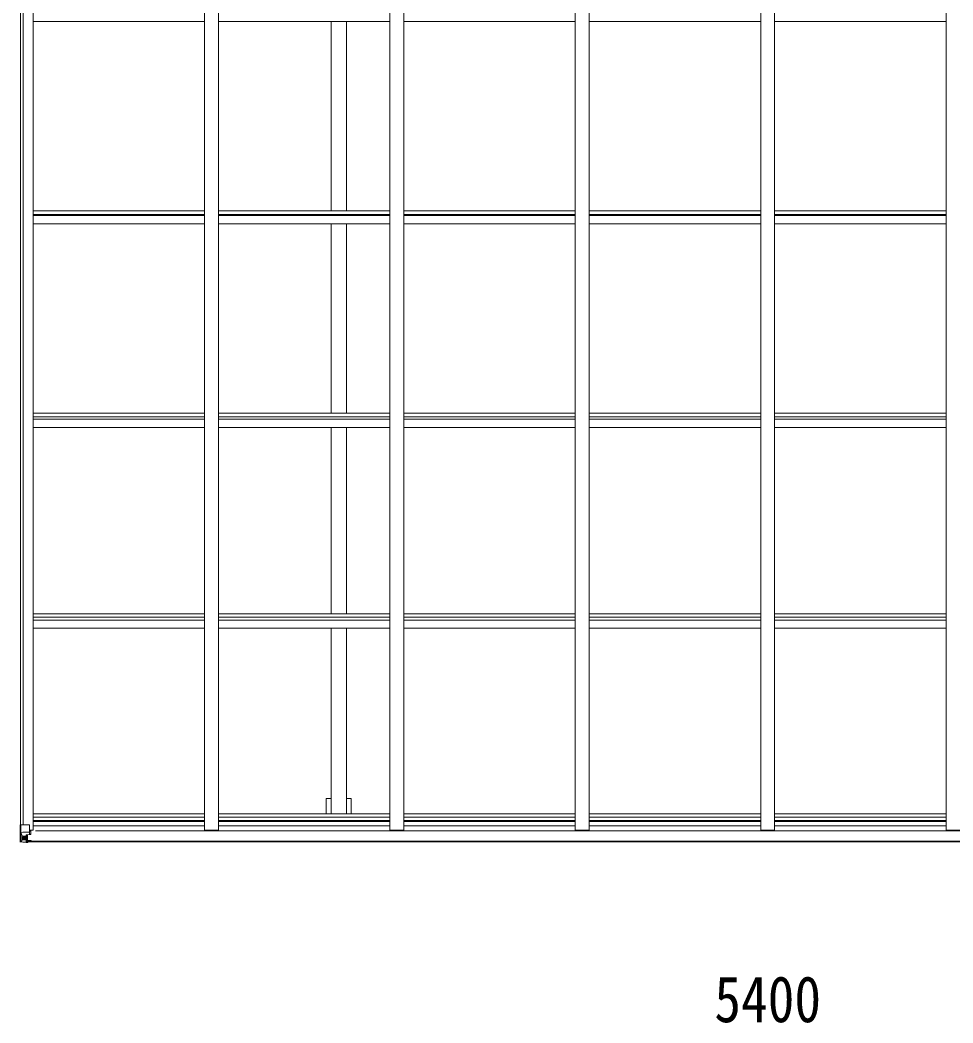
# Model space of a CAD drawing. Units: millimetres at full size; details may follow other scales. Extents: x -9783 to 9892, y -6828 to 6752.
# Drawn here: x 2002 to 5374, y -13 to 3611 of the extents above; entities that cross this region are included whole.
import ezdxf
from ezdxf.enums import TextEntityAlignment as Align

# ---------------------------------------------------------------- set-up
doc = ezdxf.new("R2010")
doc.units = ezdxf.units.MM
doc.header["$LTSCALE"] = 35
for name, color, linetype, lineweight in [('0-1_本体', 4, 'Continuous', 9), ('0-2_部品', 7, 'Continuous', 9), ('0-A_寸法', 6, 'Continuous', 9)]:
    doc.layers.add(name, color=color, linetype=linetype, lineweight=lineweight)
doc.styles.add('ＭＳ ゴシック', font='')
doc.styles.get('ＭＳ ゴシック').set_extended_font_data('MS Gothic')

msp = doc.modelspace()

# ---------------------------------------------------------------- linework, layer by layer
at = {"layer": '0-1_本体'}
for p, q in [((2004.08, 702.18), (2004.08, 6563.98)), ((2013.91, 702.18), (2013.91, 6563.98)), ((2049.08, 683.71), (2049.08, 6582.44)), ((2669.08, 683.71), (2669.08, 6582.44)), ((2719.08, 683.71), (2719.08, 6582.44)), ((3339.08, 683.71), (3339.08, 6582.44)), ((3389.08, 683.71), (3389.08, 6582.44)), ((4009.08, 683.71), (4009.08, 6582.44)), ((4059.08, 683.71), (4059.08, 6582.44)), ((4679.08, 683.71), (4679.08, 6582.44)), ((4729.08, 683.71), (4729.08, 6582.44)), ((5349.08, 683.71), (5349.08, 6582.44)), ((2049.08, 3605.08), (2669.08, 3605.08)), ((2719.08, 3605.08), (3339.08, 3605.08)), ((3126.58, 2921.47), (3126.58, 3605.08)), ((3181.58, 2921.47), (3181.58, 3605.08)), ((3389.08, 3605.08), (4009.08, 3605.08)), ((4059.08, 3605.08), (4679.08, 3605.08)), ((4729.08, 3605.08), (5349.08, 3605.08)), ((2049.08, 2921.47), (2669.08, 2921.47)), ((2049.08, 2908.45), (2669.08, 2908.45)), ((2049.08, 2903.89), (2669.08, 2903.89)), ((2719.08, 2921.47), (3339.08, 2921.47)), ((2719.08, 2908.45), (3339.08, 2908.45)), ((2719.08, 2903.89), (3339.08, 2903.89)), ((3389.08, 2921.47), (4009.08, 2921.47)), ((3389.08, 2908.45), (4009.08, 2908.45)), ((3389.08, 2903.89), (4009.08, 2903.89)), ((4059.08, 2921.47), (4679.08, 2921.47)), ((4059.08, 2908.45), (4679.08, 2908.45)), ((4059.08, 2903.89), (4679.08, 2903.89)), ((4729.08, 2921.47), (5349.08, 2921.47)), ((4729.08, 2908.45), (5349.08, 2908.45)), ((4729.08, 2903.89), (5349.08, 2903.89)), ((2049.08, 2874.15), (2669.08, 2874.15)), ((2719.08, 2874.15), (3339.08, 2874.15)), ((3126.58, 2189.8), (3126.58, 2874.15)), ((3181.58, 2189.8), (3181.58, 2874.15)), ((3389.08, 2874.15), (4009.08, 2874.15)), ((4059.08, 2874.15), (4679.08, 2874.15)), ((4729.08, 2874.15), (5349.08, 2874.15)), ((2049.07, 2176.89), (2669.08, 2176.89)), ((2049.08, 2189.8), (2669.08, 2189.8)), ((2719.08, 2189.8), (3339.08, 2189.8)), ((2719.08, 2176.89), (3339.08, 2176.89)), ((3389.08, 2189.8), (4009.08, 2189.8)), ((3389.08, 2176.89), (4009.08, 2176.89)), ((4059.08, 2189.8), (4679.08, 2189.8)), ((4059.08, 2176.89), (4679.08, 2176.89)), ((4729.08, 2189.8), (5349.08, 2189.8)), ((4729.08, 2176.89), (5349.08, 2176.89)), ((2049.08, 2167.82), (2669.08, 2167.82)), ((2049.08, 2138.67), (2669.08, 2138.67)), ((2719.08, 2167.82), (3339.08, 2167.82)), ((2719.08, 2138.67), (3339.08, 2138.67)), ((3126.58, 1465.25), (3126.58, 2138.67)), ((3181.58, 1465.25), (3181.58, 2138.67)), ((3389.08, 2167.82), (4009.08, 2167.82)), ((3389.08, 2138.67), (4009.08, 2138.67)), ((4059.08, 2167.82), (4679.08, 2167.82)), ((4059.08, 2138.67), (4679.08, 2138.67)), ((4729.08, 2167.82), (5349.08, 2167.82)), ((4729.08, 2138.67), (5349.08, 2138.67)), ((2049.08, 1465.25), (2669.08, 1465.25)), ((2049.08, 1452.41), (2669.08, 1452.41)), ((2719.08, 1465.25), (3339.08, 1465.25)), ((2719.08, 1452.41), (3339.08, 1452.41)), ((3389.08, 1465.25), (4009.08, 1465.25)), ((3389.08, 1452.41), (4009.08, 1452.41)), ((4059.08, 1465.25), (4679.08, 1465.25)), ((4059.08, 1452.41), (4679.08, 1452.41)), ((4729.08, 1465.25), (5349.08, 1465.25)), ((4729.08, 1452.41), (5349.08, 1452.41)), ((2049.08, 1442.25), (2669.08, 1442.25)), ((2719.08, 1442.25), (3339.08, 1442.25)), ((3389.08, 1442.25), (4009.08, 1442.25)), ((4059.08, 1442.25), (4679.08, 1442.25)), ((4729.08, 1442.25), (5349.08, 1442.25)), ((2049.08, 1413.29), (2669.08, 1413.29)), ((2719.08, 1413.29), (3339.08, 1413.29)), ((3126.58, 1413.29), (3126.58, 742.57)), ((3181.58, 1413.29), (3181.58, 742.57)), ((3389.08, 1413.29), (4009.08, 1413.29)), ((4059.08, 1413.29), (4679.08, 1413.29)), ((4729.08, 1413.29), (5349.08, 1413.29)), ((3199.28, 797.41), (3181.58, 797.41)), ((3199.28, 797.41), (3199.28, 742.57)), ((2049.08, 742.57), (2669.08, 742.57)), ((2049.08, 729.75), (2669.08, 729.75)), ((2719.08, 742.57), (3339.08, 742.57)), ((2719.08, 729.75), (3339.08, 729.75)), ((3389.08, 742.57), (4009.08, 742.57)), ((3389.08, 729.75), (4009.08, 729.75)), ((4059.08, 742.57), (4679.08, 742.57)), ((4059.08, 729.75), (4679.08, 729.75)), ((4729.08, 742.57), (5349.08, 742.57)), ((4729.08, 729.75), (5349.08, 729.75)), ((2049.08, 718.4), (2669.08, 718.4)), ((2049.08, 714.62), (2669.08, 714.62)), ((2049.08, 698.67), (2669.08, 698.67)), ((2719.08, 718.4), (3339.08, 718.4)), ((2719.08, 714.62), (3339.08, 714.62)), ((2719.08, 698.67), (3339.08, 698.67)), ((3389.08, 718.4), (4009.08, 718.4)), ((3389.08, 714.62), (4009.08, 714.62)), ((3389.08, 698.67), (4009.08, 698.67)), ((4059.08, 718.4), (4679.08, 718.4)), ((4059.08, 714.62), (4679.08, 714.62)), ((4059.08, 698.67), (4679.08, 698.67)), ((4729.08, 718.4), (5349.08, 718.4)), ((4729.08, 714.62), (5349.08, 714.62)), ((4729.08, 698.67), (5349.08, 698.67)), ((2049.08, 683.71), (2036.08, 683.71)), ((7350.08, 680.39), (2058.08, 680.39)), ((2669.08, 683.71), (2719.08, 683.71)), ((3339.08, 683.71), (3389.08, 683.71)), ((4009.08, 683.71), (4059.08, 683.71)), ((4679.08, 683.71), (4729.08, 683.71)), ((5349.08, 683.71), (5399.08, 683.71)), ((2025.58, 643.84), (7382.58, 643.84)), ((2025.58, 641.41), (7382.58, 641.41))]:
    msp.add_line(p, q, dxfattribs=at)
msp.add_lwpolyline([(3126.58, 797.41), (3108.88, 797.41), (3108.88, 742.57)], dxfattribs=at)
at = {"layer": '0-2_部品'}
for p, q in [((2004.93, 702.18), (2035.08, 702.18)), ((2004.93, 702.18), (2004.93, 641.59)), ((2036.08, 701.18), (2036.08, 668.08)), ((2005.47, 675.3), (2012.08, 675.51)), ((2005.47, 675.3), (2009.61, 663.21)), ((2012.08, 661.98), (2009.75, 661.95)), ((2009.75, 661.95), (2009.75, 648.48)), ((2012.08, 675.51), (2036.08, 675.51)), ((2012.08, 661.98), (2024.08, 661.98)), ((2012.08, 661.98), (2012.08, 661.98)), ((2017.56, 655.62), (2017.56, 656.58)), ((2024.08, 665.27), (2024.08, 639.18)), ((2025.58, 661.98), (2024.08, 661.98)), ((2035.26, 667.82), (2024.91, 666.17)), ((2024.91, 665.53), (2035.26, 667.19)), ((2024.91, 666.17), (2024.91, 665.53)), ((2029.58, 658.38), (2025.58, 658.38)), ((2029.58, 666.28), (2029.58, 646.31)), ((2035.26, 667.19), (2035.26, 667.82)), ((2035.53, 667.26), (2039.58, 667.3)), ((2040.58, 679.18), (2036.08, 679.18)), ((2039.58, 669.03), (2040.58, 669.03)), ((2040.58, 667.31), (2039.58, 667.3)), ((2040.58, 683.71), (2040.58, 667.31)), ((2002.08, 641.47), (2002.08, 641.51)), ((2003.02, 640.51), (2003.02, 640.47)), ((2003.02, 640.47), (2003.02, 640.47)), ((2011.99, 640.08), (2004.07, 640.55)), ((2004.93, 641.52), (2004.93, 641.59)), ((2008.89, 644.97), (2006.16, 641.3)), ((2009.75, 648.48), (2012.08, 648.42)), ((2012.08, 648.42), (2024.08, 648.42)), ((2024.08, 639.29), (2012.08, 640.07)), ((2023.08, 648.42), (2024.08, 648.42)), ((2025.58, 648.42), (2024.08, 648.42)), ((2025.58, 644.88), (2024.08, 644.88)), ((2024.08, 640.06), (2030.58, 639.66)), ((2030.58, 638.78), (2024.08, 639.18)), ((2029.58, 650.17), (2025.58, 650.17)), ((2026.08, 645.24), (2025.58, 645.24)), ((2030.58, 640.59), (2025.58, 640.68)), ((2025.69, 646.54), (2029.58, 646.54)), ((2026.08, 646.34), (2026.08, 646.17)), ((2026.08, 646.17), (2026.08, 646.17)), ((2036.08, 646.09), (2026.08, 646.17)), ((2026.08, 644.22), (2026.08, 646.17)), ((2034.08, 644.24), (2026.08, 644.24)), ((2034.08, 644.22), (2026.08, 644.22)), ((2030.58, 640.59), (2030.58, 641.41)), ((2030.58, 640.18), (2030.58, 640.59)), ((2030.58, 640.18), (2030.58, 639.66)), ((2030.58, 639.66), (2030.58, 638.78)), ((2035.58, 640.98), (2035.58, 641.41)), ((2035.88, 640.98), (2035.58, 640.98)), ((2035.88, 640.98), (2037.57, 641.41)), ((2036.08, 646.09), (2036.08, 644.48)), ((2036.08, 644.48), (2041.08, 644.48)), ((2041.08, 643.84), (2041.08, 644.48)), ((2041.08, 644.48), (2042.08, 644.48)), ((2042.08, 646.16), (2042.08, 646.04)), ((2042.08, 644.48), (2042.08, 646.04)), ((2042.08, 644.48), (2042.08, 643.84))]:
    msp.add_line(p, q, dxfattribs=at)
for points in [[(2002.08, 641.51), (2002.08, 702.18), (2004.93, 702.18)], [(2015.64, 654.66), (2014.68, 654.66), (2014.68, 653.7), (2015.64, 653.7)], [(2017.56, 656.58), (2016.6, 656.58), (2016.6, 655.62)], [(2016.6, 652.74), (2016.6, 651.78), (2017.56, 651.78), (2017.56, 652.74)], [(2018.52, 653.7), (2019.48, 653.7), (2019.48, 654.66), (2018.52, 654.66)], [(2030.58, 640.18), (2025.58, 640.18), (2025.58, 665.64)], [(2039.58, 667.3), (2039.58, 669.03), (2036.08, 669.05)], [(2003.02, 640.47), (2012.08, 639.91), (2024.08, 639.18)], [(2041.08, 646.21), (2026.08, 646.34), (2026.08, 646.34)], [(2026.08, 645.24), (2034.08, 645.24), (2034.08, 643.84)], [(2036.08, 646.09), (2036.08, 646.1), (2042.08, 646.04)]]:
    msp.add_lwpolyline(points, dxfattribs=at)
msp.add_circle((2017.08, 654.18), 5.3, dxfattribs=at)
for centre, radius, start, end in [((2035.08, 701.18), 1, 0, 90), ((2015.64, 655.62), 0.96, 270, 0), ((2015.64, 652.74), 0.96, 0, 90), ((2018.52, 655.62), 0.96, 180, 270), ((2018.52, 652.74), 0.96, 90, 180), ((2025.02, 665.24), 0.937, 96.73234, 177.67791), ((2025.02, 664.6), 0.937, 96.73234, 177.67791), ((2035.15, 668.75), 0.937, 276.73234, 357.67791), ((2035.15, 668.12), 0.937, 276.73234, 357.67791), ((2003.08, 641.51), 0.999, 180.04917, 266.5576), ((2003.08, 641.47), 0.999, 180.04917, 266.5576), ((2003.08, 641.46), 1, 179.99921, 266.49983), ((2004.24, 627.86), 12.7, 84.89689, 90.75534), ((2006.21, 641.47), 1.28, 177.54105, 228.82169), ((2026.09, 646.85), 0.513, 178.95293, 268.11972), ((2026.08, 646.67), 0.5, 179.95536, 269.47105), ((2026.08, 643.74), 0.5, 89.99891, 179.99891), ((2026.08, 643.72), 0.5, 90.00309, 180.00198), ((2041.22, 638.52), 7.69, 83.56574, 91.03001)]:
    msp.add_arc(centre, radius, start, end, dxfattribs=at)
for centre, major_axis, ratio, start_param, end_param in [((2006.19, 672.95), (0.85, -2.32), 0.403757, 3.0087805, 3.9744392), ((2008.35, 661.93), (0, -3), 0.468246, 1.5772882, 2.0127935), ((2005.02, 640.39), (2, -0.12), 0.060933, 2.0712557, 3.1453404), ((2204.02, 628.15), (201, -12.36), 0.060933, 3.1453404, 3.145839), ((2005.21, 643.48), (-0.02, -3), 0.466854, 0.125683, 0.7596956), ((2006.88, 648.56), (0.03, -5), 0.573921, 0.7672717, 1.551125), ((1930.33, 648.42), (81.75, 0), 0.061163, 6.2824128, 6.2831853)]:
    msp.add_ellipse(centre, major_axis=major_axis, ratio=ratio, start_param=start_param, end_param=end_param, dxfattribs=at)

# ---------------------------------------------------------------- texts
at = {"layer": '0-A_寸法', "color": 7, "style": 'ＭＳ ゴシック', "width": 0.85}
msp.add_text('5400', height=166.8, dxfattribs=at).set_placement((4511.58, -60.7), align=Align.BOTTOM_LEFT)

doc.saveas('drawing.dxf')
